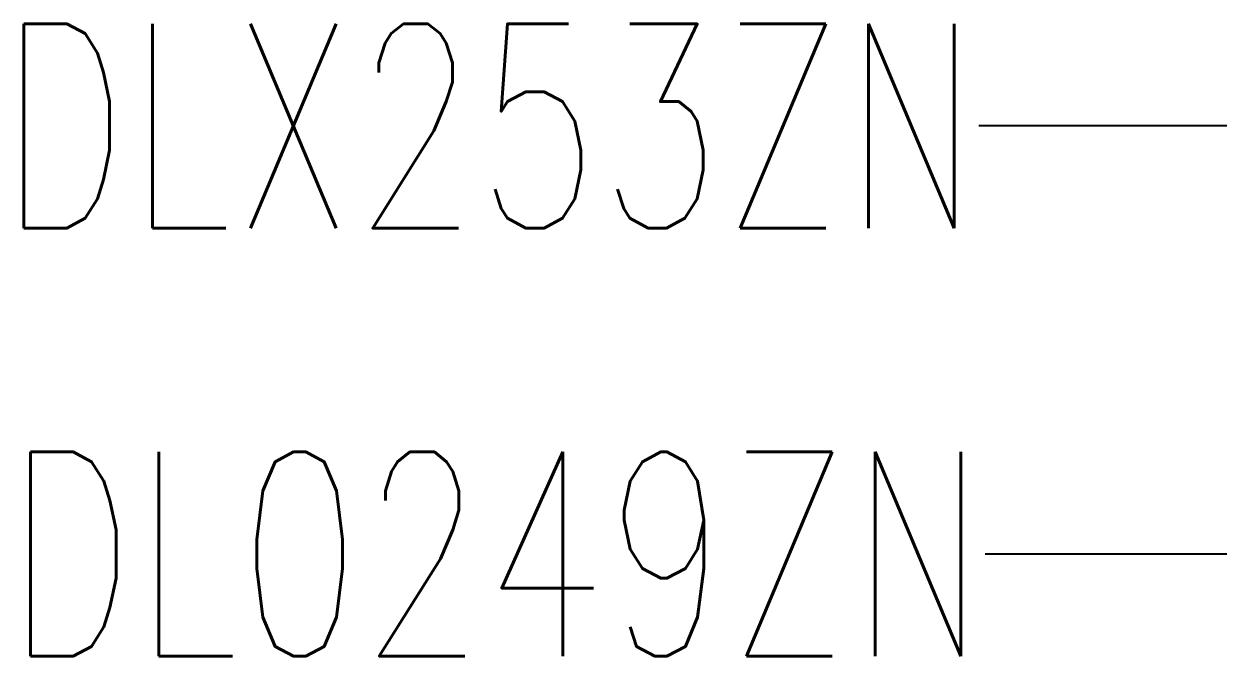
# Model space of a CAD drawing. Extents: x -202236 to 1002404, y -663931 to 1550022.
# Drawn here: x 27175.5 to 27298.4, y -356484.2 to -356419.2 of the extents above; entities that cross this region are included whole.
import ezdxf
from ezdxf.enums import TextEntityAlignment as Align

# ---------------------------------------------------------------- set-up
doc = ezdxf.new("R2010")
doc.units = 0
doc.layers.add('DIM', color=173, linetype='Continuous')
doc.layers.add('TEXT', color=7, linetype='Continuous')
doc.styles.add('DHTEXT-1', font='ROMANS.shx', dxfattribs={"width": 0.7, "bigfont": 'CHINESE.shx'})
doc.dimstyles.new('ZN6', dxfattribs={"dimscale": 6, "dimtxt": 2.5, "dimasz": 1.5, "dimexe": 1, "dimexo": 2, "dimgap": 0.9, "dimtad": 1, "dimdec": 0, "dimdsep": 46, "dimtxsty": 'DHTEXT-1', "dimblk": 'ARCHTICK', "dimcen": 2.5, "dimclrd": 173, "dimclre": 173, "dimclrt": 7, "dimazin": 2, "dimtfac": 1, "dimtdec": 1, "dimtix": 1, "dimtmove": 2, "dimatfit": 3, "dimfxl": 0, "dimtolj": 1, "dimtzin": 0, "dimarcsym": 0})

# ---------------------------------------------------------------- blocks, each defined once
blk = doc.blocks.new('_ArchTick')
at = {"color": 0, "linetype": 'ByBlock', "const_width": 0.4}
blk.add_lwpolyline([(-0.5, -0.5), (0.5, 0.5)], dxfattribs=at)

msp = doc.modelspace()

# ---------------------------------------------------------------- texts
at = {"layer": 'TEXT', "ltscale": 60, "style": 'DHTEXT-1', "width": 0.7}
for s, p in [('DLX253ZN', (27273.76, -356429.68)), ('DL0249ZN', (27274.43, -356473.72))]:
    msp.add_text(s, height=21, dxfattribs=at).set_placement(p, align=Align.MIDDLE_RIGHT)

# ---------------------------------------------------------------- leaders
at = {"layer": 'DIM'}
for points in [[(27343.97, -356429.68), (27300.19, -356429.68), (27273.76, -356429.68)], [(27377.55, -356454.65), (27366.54, -356473.72), (27274.43, -356473.72)]]:
    msp.add_leader(points, dimstyle='ZN6', dxfattribs=at)

doc.saveas('drawing.dxf')
